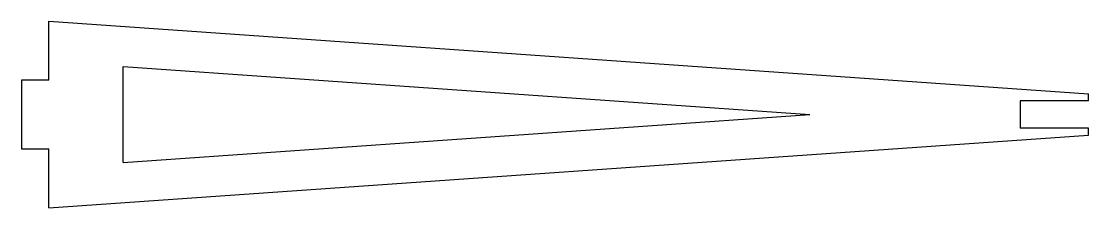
# Model space of a CAD drawing. Header units: inches. Extents: x 18.4 to 96.2, y 7.7 to 21.3.
import ezdxf

# ---------------------------------------------------------------- set-up
doc = ezdxf.new("R2010")
doc.units = ezdxf.units.IN
doc.header["$MEASUREMENT"] = 0
doc.layers.add('LAYER01', color=7, linetype='Continuous')

msp = doc.modelspace()

# ---------------------------------------------------------------- linework, layer by layer
for p, q in [((20.442, 21.301), (96.235, 16.001)), ((25.851, 11.001), (25.851, 18.001)), ((25.851, 18.001), (75.903, 14.501)), ((96.235, 15.501), (96.235, 16.001)), ((96.235, 15.501), (91.235, 15.501)), ((25.851, 11.001), (75.903, 14.501)), ((96.235, 13.501), (91.235, 13.501)), ((96.235, 13.001), (96.235, 13.501)), ((20.442, 7.701), (96.235, 13.001))]:
    msp.add_line(p, q)
at = {"layer": 'LAYER01', "color": 7, "linetype": 'Continuous'}
for p, q in [((20.441, 17.001), (20.442, 21.301)), ((20.441, 17.001), (18.441, 17.001)), ((18.441, 17.001), (18.441, 12.001)), ((18.441, 12.001), (20.441, 12.001)), ((20.442, 7.701), (20.442, 12.001))]:
    msp.add_line(p, q, dxfattribs=at)
at = {"layer": 'LAYER01'}
msp.add_line((91.235, 15.501), (91.235, 13.501), dxfattribs=at)

doc.saveas('drawing.dxf')
